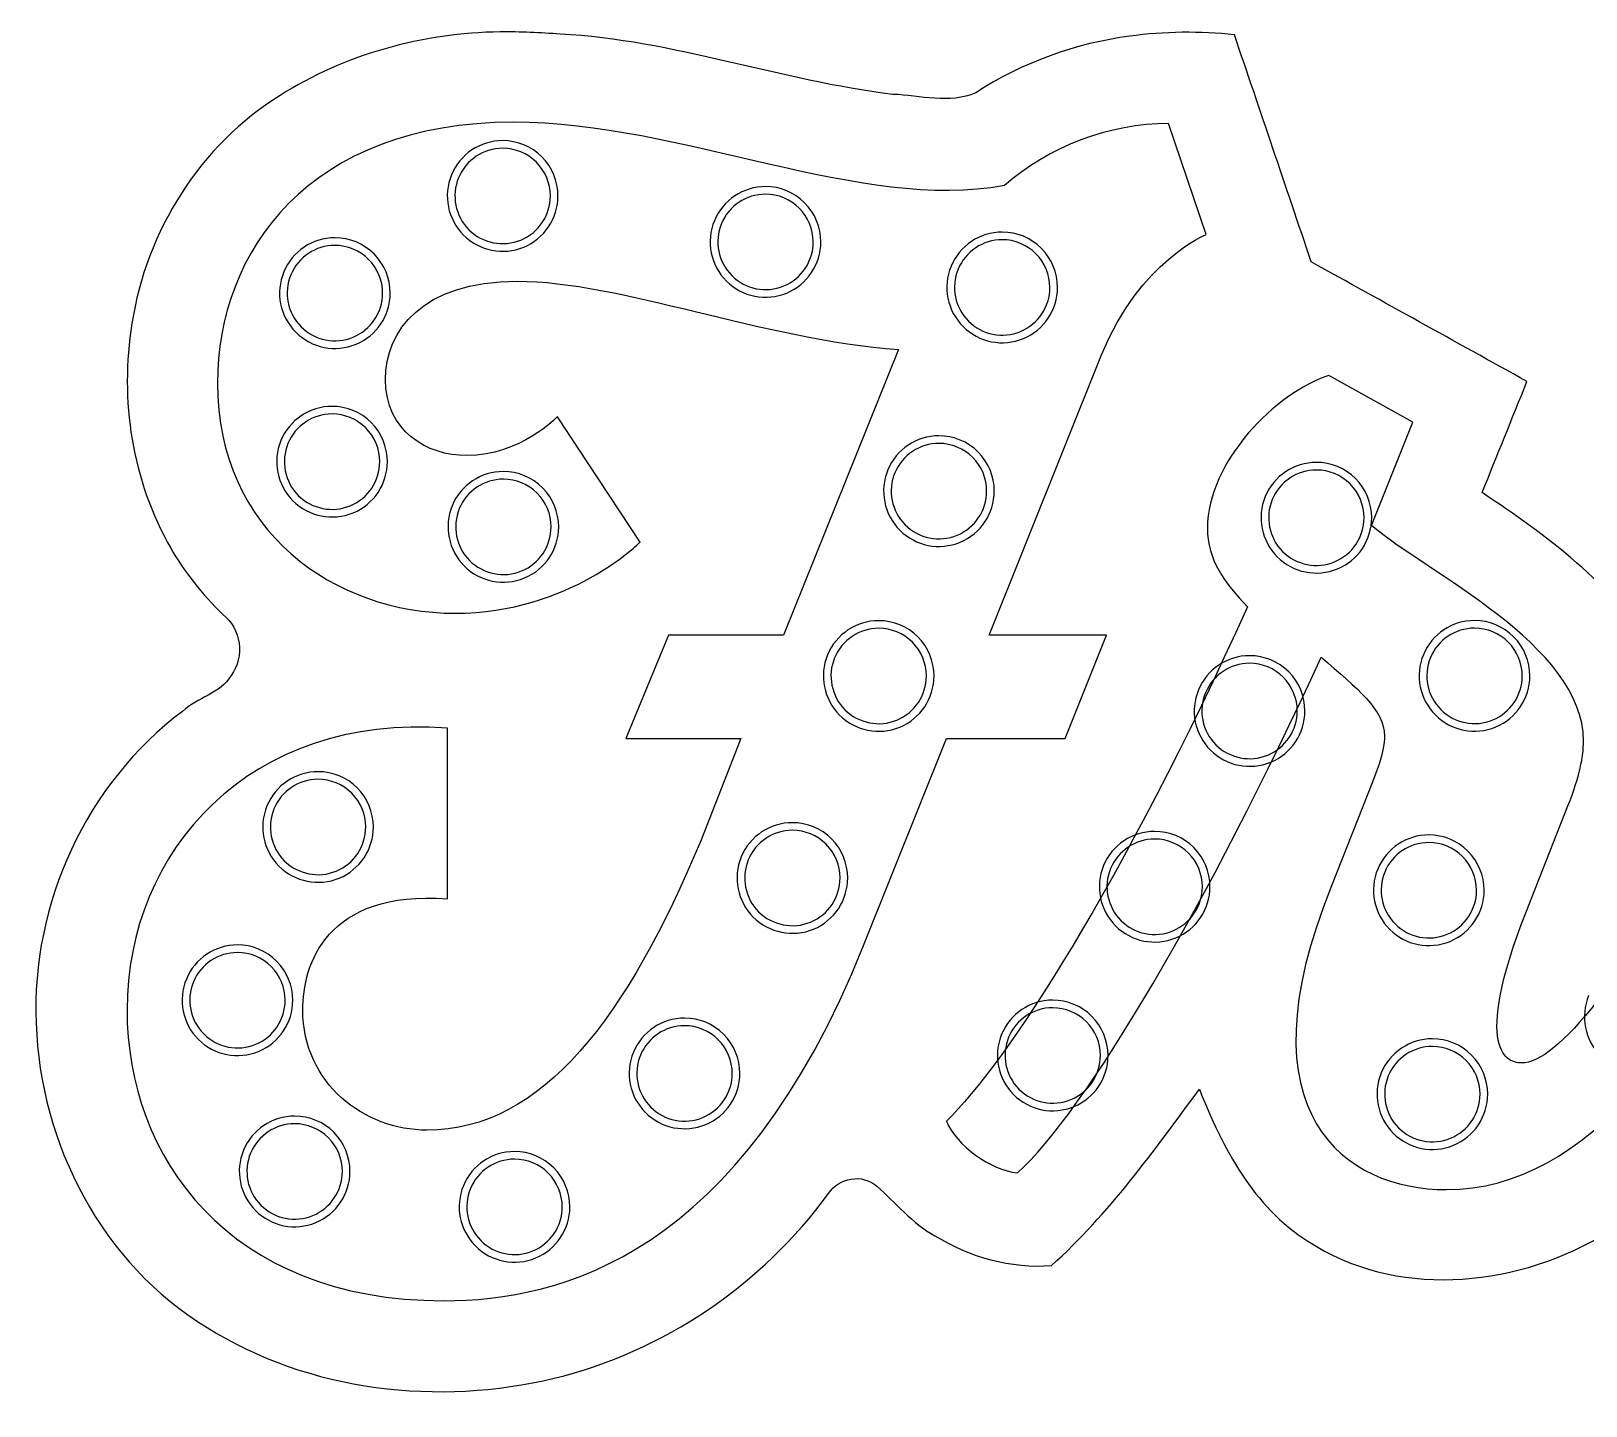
# Model space of a CAD drawing. Header units: millimetres. Extents: x -3.43 to 3.37, y -1.05 to 1.79.
# Drawn here: x -3.427 to -0.219, y -1.052 to 1.785 of the extents above; entities that cross this region are included whole.
import ezdxf

# ---------------------------------------------------------------- set-up
doc = ezdxf.new("R2010")
doc.units = ezdxf.units.MM
for name, color, linetype in [('Background', 7, 'CONTINUOUS'), ('Lights', 7, 'CONTINUOUS'), ('Text', 7, 'CONTINUOUS')]:
    doc.layers.add(name, color=color, linetype=linetype)

msp = doc.modelspace()

# ---------------------------------------------------------------- linework, layer by layer
at = {"layer": 'Background', "color": 7}
msp.add_lwpolyline([(-2.459108, 1.783529)], close=True, dxfattribs=at)
for points in [[(-2.459108, 1.78353), (-2.617823, 1.782404), (-2.782636, 1.736248), (-2.913171, 1.652579)], [(-2.335624, 1.778871), (-2.376677, 1.78219), (-2.417911, 1.78407), (-2.459108, 1.783529)], [(-1.648883, 1.65474), (-1.880262, 1.682156), (-2.101819, 1.767339), (-2.335624, 1.778871)], [(-1.160118, 1.774771), (-1.269491, 1.760561), (-1.383056, 1.720762), (-1.477548, 1.657807)], [(-0.944129, 1.777609), (-1.014098, 1.785292), (-1.089817, 1.78465), (-1.160118, 1.774771)], [(-0.785496, 1.30886), (-0.838443, 1.465086), (-0.89124, 1.621364), (-0.944129, 1.777609)], [(-2.913171, 1.652579), (-3.078074, 1.550295), (-3.190292, 1.372687), (-3.219282, 1.18157)], [(-1.477548, 1.657807), (-1.531967, 1.634276), (-1.592183, 1.652491), (-1.648883, 1.65474)], [(-0.340583, 1.062258), (-0.488887, 1.144459), (-0.637192, 1.226658), (-0.785496, 1.30886)], [(-3.219282, 1.18157), (-3.244942, 1.024094), (-3.219247, 0.857107), (-3.139165, 0.718309)], [(-0.433164, 0.832728), (-0.402225, 0.909213), (-0.371204, 0.985647), (-0.340583, 1.062258)], [(-0.079253, 0.505606), (-0.16624, 0.644829), (-0.29831, 0.743908), (-0.433164, 0.832728)], [(-3.139165, 0.718309), (-3.111861, 0.671215), (-3.073907, 0.621491), (-3.032204, 0.581897)], [(-3.032204, 0.581897), (-2.993665, 0.552259), (-2.986179, 0.494498), (-3.014519, 0.455406)], [(-3.014519, 0.455406), (-3.037089, 0.417246), (-3.084109, 0.410118), (-3.115005, 0.38126)], [(-3.115005, 0.38126), (-3.313082, 0.233083), (-3.427327, -0.016823), (-3.416847, -0.261921)], [(-3.416847, -0.261921), (-3.408929, -0.511122), (-3.280369, -0.759937), (-3.064198, -0.890199)], [(-1.321451, -0.762222), (-1.203061, -0.656107), (-1.110693, -0.525616), (-1.016487, -0.398587)], [(-1.016487, -0.398587), (-0.969066, -0.518718), (-0.90525, -0.641218), (-0.792492, -0.712069)], [(-1.781748, -0.61347), (-1.759967, -0.580593), (-1.712493, -0.572384), (-1.682164, -0.598359)], [(-1.682164, -0.598359), (-1.643084, -0.633319), (-1.609364, -0.675094), (-1.562477, -0.700719)], [(-2.348206, -0.995031), (-2.121949, -0.94024), (-1.9185, -0.801331), (-1.781748, -0.61347)], [(-1.562477, -0.700719), (-1.490917, -0.744909), (-1.405737, -0.768936), (-1.321451, -0.762222)], [(-0.792492, -0.712069), (-0.613848, -0.829633), (-0.373732, -0.808211), (-0.192407, -0.704858)], [(-3.064198, -0.890199), (-2.853454, -1.022841), (-2.584702, -1.05205), (-2.348206, -0.995031)]]:
    msp.add_open_spline(points, degree=3, dxfattribs=at)
at = {"layer": 'Lights', "color": 7}
for points in [[(-2.454268, 1.559196)], [(-2.454268, 1.543448)], [(-1.911787, 1.464393)], [(-1.911787, 1.448645)], [(-2.800409, 1.358724)], [(-1.423401, 1.370456)], [(-1.423401, 1.354708)], [(-2.800409, 1.342976)], [(-2.806315, 1.010811)], [(-2.806315, 0.995063)], [(-1.553913, 0.950063)], [(-1.553913, 0.934315)], [(-2.452771, 0.876283)], [(-0.77513, 0.895181)], [(-0.77513, 0.879433)], [(-2.452771, 0.860535)], [(-1.678283, 0.568527)], [(-1.678283, 0.552779)], [(-0.448716, 0.568763)], [(-0.448716, 0.553015)], [(-0.912949, 0.496244)], [(-0.912949, 0.480496)], [(-2.835173, 0.256874)], [(-2.835173, 0.241126)], [(-1.856394, 0.151637)], [(-1.856394, 0.135889)], [(-1.108795, 0.133567)], [(-1.108795, 0.117819)], [(-0.543012, 0.126322)], [(-0.543012, 0.110574)], [(-3.001472, -0.100646)], [(-3.001472, -0.116394)], [(-1.319149, -0.214622)], [(-2.078913, -0.25167)], [(-1.319149, -0.23037)], [(-2.078913, -0.267418)], [(-0.53576, -0.294426)], [(-0.53576, -0.310174)], [(-2.88348, -0.453993)], [(-2.88348, -0.469741)], [(-2.429701, -0.527103)], [(-2.429701, -0.542851)]]:
    msp.add_lwpolyline(points, close=True, dxfattribs=at)
for points in [[(-2.454268, 1.559196), (-2.500446, 1.559196), (-2.542078, 1.531379), (-2.55975, 1.488715)], [(-2.454268, 1.543448), (-2.494077, 1.543448), (-2.529966, 1.519468), (-2.545201, 1.482689)], [(-2.373535, 1.525756), (-2.394946, 1.547168), (-2.423987, 1.559196), (-2.454268, 1.559196)], [(-2.38467, 1.51462), (-2.403129, 1.533079), (-2.428164, 1.543448), (-2.454268, 1.543448)], [(-2.355842, 1.445023), (-2.355842, 1.471127), (-2.366212, 1.496162), (-2.38467, 1.51462)], [(-2.340094, 1.445023), (-2.340094, 1.475304), (-2.352123, 1.504344), (-2.373535, 1.525756)], [(-2.55975, 1.488715), (-2.577422, 1.446052), (-2.567654, 1.396944), (-2.535, 1.364291)], [(-2.545201, 1.482689), (-2.560435, 1.44591), (-2.552014, 1.403576), (-2.523865, 1.375426)], [(-2.416602, 1.35409), (-2.379823, 1.369325), (-2.355842, 1.405214), (-2.355842, 1.445023)], [(-2.410575, 1.339541), (-2.367912, 1.357213), (-2.340094, 1.398844), (-2.340094, 1.445023)], [(-1.911787, 1.464393), (-1.957966, 1.464393), (-1.999598, 1.436576), (-2.01727, 1.393912)], [(-1.911787, 1.448645), (-1.951596, 1.448645), (-1.987486, 1.424665), (-2.00272, 1.387886)], [(-1.831055, 1.430953), (-1.852466, 1.452364), (-1.881507, 1.464393), (-1.911787, 1.464393)], [(-1.84219, 1.419817), (-1.860648, 1.438276), (-1.885683, 1.448645), (-1.911787, 1.448645)], [(-1.813362, 1.35022), (-1.813362, 1.376324), (-1.823732, 1.401359), (-1.84219, 1.419817)], [(-1.797614, 1.35022), (-1.797614, 1.380501), (-1.809643, 1.409541), (-1.831055, 1.430953)], [(-2.01727, 1.393912), (-2.034941, 1.351249), (-2.025173, 1.302141), (-1.99252, 1.269487)], [(-2.00272, 1.387886), (-2.017955, 1.351107), (-2.009534, 1.308772), (-1.981384, 1.280623)], [(-2.800409, 1.358724), (-2.846588, 1.358724), (-2.88822, 1.330907), (-2.905892, 1.288243)], [(-2.719677, 1.325283), (-2.741088, 1.346695), (-2.770129, 1.358724), (-2.800409, 1.358724)], [(-2.535, 1.364291), (-2.502347, 1.331637), (-2.453239, 1.321869), (-2.410575, 1.339541)], [(-2.523865, 1.375426), (-2.495715, 1.347277), (-2.453381, 1.338856), (-2.416602, 1.35409)], [(-1.874122, 1.259287), (-1.837343, 1.274521), (-1.813362, 1.310411), (-1.813362, 1.35022)], [(-1.868095, 1.244738), (-1.825431, 1.26241), (-1.797614, 1.304041), (-1.797614, 1.35022)], [(-1.423401, 1.370456), (-1.46958, 1.370456), (-1.511212, 1.342639), (-1.528884, 1.299975)], [(-1.423401, 1.354708), (-1.463211, 1.354708), (-1.4991, 1.330728), (-1.514334, 1.293949)], [(-1.342669, 1.337016), (-1.36408, 1.358427), (-1.393121, 1.370456), (-1.423401, 1.370456)], [(-1.353804, 1.32588), (-1.372263, 1.344338), (-1.397297, 1.354708), (-1.423401, 1.354708)], [(-2.800409, 1.342976), (-2.840219, 1.342976), (-2.876108, 1.318995), (-2.891342, 1.282216)], [(-2.730812, 1.314148), (-2.74927, 1.332606), (-2.774305, 1.342976), (-2.800409, 1.342976)], [(-2.686236, 1.244551), (-2.686236, 1.274831), (-2.698265, 1.303872), (-2.719677, 1.325283)], [(-1.324976, 1.256283), (-1.324976, 1.282387), (-1.335346, 1.307422), (-1.353804, 1.32588)], [(-1.309228, 1.256283), (-1.309228, 1.286564), (-1.321257, 1.315604), (-1.342669, 1.337016)], [(-2.905892, 1.288243), (-2.923563, 1.245579), (-2.913795, 1.196471), (-2.881142, 1.163818)], [(-2.701984, 1.244551), (-2.701984, 1.270655), (-2.712354, 1.29569), (-2.730812, 1.314148)], [(-1.528884, 1.299975), (-1.546556, 1.257312), (-1.536787, 1.208204), (-1.504134, 1.17555)], [(-1.514334, 1.293949), (-1.529569, 1.25717), (-1.521148, 1.214835), (-1.492999, 1.186686)], [(-2.891342, 1.282216), (-2.906577, 1.245438), (-2.898156, 1.203103), (-2.870006, 1.174954)], [(-1.99252, 1.269487), (-1.959867, 1.236834), (-1.910759, 1.227066), (-1.868095, 1.244738)], [(-1.981384, 1.280623), (-1.953235, 1.252474), (-1.9109, 1.244053), (-1.874122, 1.259287)], [(-1.385736, 1.16535), (-1.348957, 1.180584), (-1.324976, 1.216474), (-1.324976, 1.256283)], [(-1.379709, 1.150801), (-1.337046, 1.168473), (-1.309228, 1.210104), (-1.309228, 1.256283)], [(-2.762744, 1.153618), (-2.725965, 1.168852), (-2.701984, 1.204742), (-2.701984, 1.244551)], [(-2.756717, 1.139068), (-2.714053, 1.15674), (-2.686236, 1.198372), (-2.686236, 1.244551)], [(-2.881142, 1.163818), (-2.848489, 1.131165), (-2.799381, 1.121397), (-2.756717, 1.139068)], [(-2.870006, 1.174954), (-2.841857, 1.146804), (-2.799523, 1.138383), (-2.762744, 1.153618)], [(-1.504134, 1.17555), (-1.471481, 1.142897), (-1.422373, 1.133129), (-1.379709, 1.150801)], [(-1.492999, 1.186686), (-1.464849, 1.158537), (-1.422515, 1.150116), (-1.385736, 1.16535)], [(-2.806315, 1.010811), (-2.852494, 1.010811), (-2.894125, 0.982993), (-2.911797, 0.94033)], [(-2.806315, 0.995063), (-2.846124, 0.995063), (-2.882013, 0.971082), (-2.897248, 0.934303)], [(-2.725582, 0.97737), (-2.746994, 0.998782), (-2.776034, 1.010811), (-2.806315, 1.010811)], [(-2.736718, 0.966235), (-2.755176, 0.984693), (-2.780211, 0.995063), (-2.806315, 0.995063)], [(-2.70789, 0.896637), (-2.70789, 0.922741), (-2.718259, 0.947776), (-2.736718, 0.966235)], [(-2.692142, 0.896637), (-2.692142, 0.926918), (-2.70417, 0.955958), (-2.725582, 0.97737)], [(-2.911797, 0.94033), (-2.929469, 0.897666), (-2.919701, 0.848558), (-2.887047, 0.815905)], [(-2.897248, 0.934303), (-2.912482, 0.897524), (-2.904061, 0.85519), (-2.875912, 0.82704)], [(-1.553913, 0.950063), (-1.600092, 0.950063), (-1.641724, 0.922245), (-1.659396, 0.879582)], [(-1.553913, 0.934315), (-1.593722, 0.934315), (-1.629612, 0.910334), (-1.644846, 0.873555)], [(-1.473181, 0.916622), (-1.494592, 0.938034), (-1.523633, 0.950063), (-1.553913, 0.950063)], [(-1.484316, 0.905486), (-1.502774, 0.923945), (-1.527809, 0.934315), (-1.553913, 0.934315)], [(-1.455488, 0.835889), (-1.455488, 0.861993), (-1.465858, 0.887028), (-1.484316, 0.905486)], [(-1.43974, 0.835889), (-1.43974, 0.86617), (-1.451769, 0.89521), (-1.473181, 0.916622)], [(-2.768649, 0.805704), (-2.73187, 0.820939), (-2.70789, 0.856828), (-2.70789, 0.896637)], [(-2.762623, 0.791155), (-2.719959, 0.808827), (-2.692142, 0.850459), (-2.692142, 0.896637)], [(-2.452771, 0.876283), (-2.49895, 0.876283), (-2.540582, 0.848466), (-2.558254, 0.805802)], [(-2.372039, 0.842843), (-2.39345, 0.864254), (-2.422491, 0.876283), (-2.452771, 0.876283)], [(-1.659396, 0.879582), (-1.677067, 0.836918), (-1.667299, 0.78781), (-1.634646, 0.755157)], [(-1.644846, 0.873555), (-1.660081, 0.836776), (-1.65166, 0.794442), (-1.62351, 0.766292)], [(-0.77513, 0.895181), (-0.821308, 0.895181), (-0.86294, 0.867363), (-0.880612, 0.8247)], [(-0.77513, 0.879433), (-0.814939, 0.879433), (-0.850828, 0.855452), (-0.866063, 0.818673)], [(-0.694397, 0.86174), (-0.715809, 0.883152), (-0.744849, 0.895181), (-0.77513, 0.895181)], [(-0.705533, 0.850605), (-0.723991, 0.869063), (-0.749026, 0.879433), (-0.77513, 0.879433)], [(-2.452771, 0.860535), (-2.492581, 0.860535), (-2.52847, 0.836555), (-2.543704, 0.799776)], [(-2.383174, 0.831707), (-2.401633, 0.850165), (-2.426667, 0.860535), (-2.452771, 0.860535)], [(-2.338598, 0.76211), (-2.338598, 0.79239), (-2.350627, 0.821431), (-2.372039, 0.842843)], [(-1.516247, 0.744956), (-1.479469, 0.760191), (-1.455488, 0.79608), (-1.455488, 0.835889)], [(-1.510221, 0.730407), (-1.467557, 0.748079), (-1.43974, 0.789711), (-1.43974, 0.835889)], [(-0.676705, 0.781007), (-0.676705, 0.807111), (-0.687074, 0.832146), (-0.705533, 0.850605)], [(-0.660956, 0.781007), (-0.660956, 0.811288), (-0.672985, 0.840329), (-0.694397, 0.86174)], [(-2.887047, 0.815905), (-2.854394, 0.783251), (-2.805286, 0.773483), (-2.762623, 0.791155)], [(-2.875912, 0.82704), (-2.847762, 0.798891), (-2.805428, 0.79047), (-2.768649, 0.805704)], [(-2.558254, 0.805802), (-2.575926, 0.763138), (-2.566157, 0.71403), (-2.533504, 0.681377)], [(-2.354346, 0.76211), (-2.354346, 0.788214), (-2.364716, 0.813249), (-2.383174, 0.831707)], [(-0.880612, 0.8247), (-0.898284, 0.782036), (-0.888516, 0.732928), (-0.855862, 0.700275)], [(-0.866063, 0.818673), (-0.881297, 0.781894), (-0.872876, 0.73956), (-0.844727, 0.71141)], [(-2.543704, 0.799776), (-2.558939, 0.762997), (-2.550518, 0.720662), (-2.522369, 0.692513)], [(-0.737464, 0.690074), (-0.700685, 0.705309), (-0.676705, 0.741198), (-0.676705, 0.781007)], [(-0.731438, 0.675525), (-0.688774, 0.693197), (-0.660956, 0.734829), (-0.660956, 0.781007)], [(-2.415106, 0.671177), (-2.378327, 0.686411), (-2.354346, 0.722301), (-2.354346, 0.76211)], [(-2.409079, 0.656628), (-2.366416, 0.674299), (-2.338598, 0.715931), (-2.338598, 0.76211)], [(-1.634646, 0.755157), (-1.601993, 0.722503), (-1.552885, 0.712735), (-1.510221, 0.730407)], [(-1.62351, 0.766292), (-1.595361, 0.738143), (-1.553026, 0.729722), (-1.516247, 0.744956)], [(-0.844727, 0.71141), (-0.816577, 0.683261), (-0.774243, 0.67484), (-0.737464, 0.690074)], [(-2.533504, 0.681377), (-2.500851, 0.648724), (-2.451743, 0.638956), (-2.409079, 0.656628)], [(-2.522369, 0.692513), (-2.494219, 0.664363), (-2.451885, 0.655942), (-2.415106, 0.671177)], [(-0.855862, 0.700275), (-0.823209, 0.667621), (-0.774101, 0.657853), (-0.731438, 0.675525)], [(-1.678283, 0.568527), (-1.724462, 0.568527), (-1.766094, 0.54071), (-1.783766, 0.498046)], [(-1.678283, 0.552779), (-1.718093, 0.552779), (-1.753982, 0.528799), (-1.769216, 0.49202)], [(-1.597551, 0.535087), (-1.618962, 0.556498), (-1.648003, 0.568527), (-1.678283, 0.568527)], [(-1.608686, 0.523951), (-1.627144, 0.542409), (-1.652179, 0.552779), (-1.678283, 0.552779)], [(-0.448716, 0.568763), (-0.494895, 0.568763), (-0.536527, 0.540946), (-0.554199, 0.498282)], [(-0.448716, 0.553015), (-0.488526, 0.553015), (-0.524415, 0.529035), (-0.539649, 0.492256)], [(-0.367984, 0.535323), (-0.389395, 0.556734), (-0.418436, 0.568763), (-0.448716, 0.568763)], [(-0.379119, 0.524187), (-0.397578, 0.542646), (-0.422612, 0.553015), (-0.448716, 0.553015)], [(-1.579858, 0.454354), (-1.579858, 0.480458), (-1.590228, 0.505493), (-1.608686, 0.523951)], [(-1.56411, 0.454354), (-1.56411, 0.484635), (-1.576139, 0.513675), (-1.597551, 0.535087)], [(-0.350291, 0.45459), (-0.350291, 0.480694), (-0.360661, 0.505729), (-0.379119, 0.524187)], [(-0.334543, 0.45459), (-0.334543, 0.484871), (-0.346572, 0.513911), (-0.367984, 0.535323)], [(-1.783766, 0.498046), (-1.801437, 0.455383), (-1.791669, 0.406275), (-1.759016, 0.373621)], [(-1.769216, 0.49202), (-1.784451, 0.455241), (-1.77603, 0.412906), (-1.74788, 0.384757)], [(-0.912949, 0.496244), (-0.959127, 0.496244), (-1.000759, 0.468426), (-1.018431, 0.425763)], [(-0.832216, 0.462803), (-0.853628, 0.484215), (-0.882668, 0.496244), (-0.912949, 0.496244)], [(-0.554199, 0.498282), (-0.57187, 0.455619), (-0.562102, 0.406511), (-0.529449, 0.373857)], [(-0.539649, 0.492256), (-0.554884, 0.455477), (-0.546463, 0.413142), (-0.518313, 0.384993)], [(-1.640618, 0.363421), (-1.603839, 0.378655), (-1.579858, 0.414545), (-1.579858, 0.454354)], [(-1.634591, 0.348872), (-1.591927, 0.366543), (-1.56411, 0.408175), (-1.56411, 0.454354)], [(-0.912949, 0.480496), (-0.952758, 0.480496), (-0.988647, 0.456515), (-1.003882, 0.419736)], [(-0.843351, 0.451668), (-0.86181, 0.470126), (-0.886845, 0.480496), (-0.912949, 0.480496)], [(-0.814523, 0.38207), (-0.814523, 0.408174), (-0.824893, 0.433209), (-0.843351, 0.451668)], [(-0.798775, 0.38207), (-0.798775, 0.412351), (-0.810804, 0.441392), (-0.832216, 0.462803)], [(-0.411051, 0.363657), (-0.374272, 0.378891), (-0.350291, 0.414781), (-0.350291, 0.45459)], [(-0.405024, 0.349108), (-0.362361, 0.36678), (-0.334543, 0.408411), (-0.334543, 0.45459)], [(-1.018431, 0.425763), (-1.036103, 0.383099), (-1.026335, 0.333991), (-0.993681, 0.301338)], [(-1.003882, 0.419736), (-1.019116, 0.382957), (-1.010695, 0.340623), (-0.982546, 0.312473)], [(-1.759016, 0.373621), (-1.726363, 0.340968), (-1.677255, 0.3312), (-1.634591, 0.348872)], [(-1.74788, 0.384757), (-1.719731, 0.356607), (-1.677397, 0.348187), (-1.640618, 0.363421)], [(-0.875283, 0.291137), (-0.838504, 0.306372), (-0.814523, 0.342261), (-0.814523, 0.38207)], [(-0.869256, 0.276588), (-0.826593, 0.29426), (-0.798775, 0.335892), (-0.798775, 0.38207)], [(-0.529449, 0.373857), (-0.496796, 0.341204), (-0.447688, 0.331436), (-0.405024, 0.349108)], [(-0.518313, 0.384993), (-0.490164, 0.356844), (-0.44783, 0.348423), (-0.411051, 0.363657)], [(-0.993681, 0.301338), (-0.961028, 0.268684), (-0.91192, 0.258916), (-0.869256, 0.276588)], [(-0.982546, 0.312473), (-0.954396, 0.284324), (-0.912062, 0.275903), (-0.875283, 0.291137)], [(-2.835173, 0.256874), (-2.881352, 0.256874), (-2.922983, 0.229056), (-2.940655, 0.186393)], [(-2.75444, 0.223433), (-2.775852, 0.244845), (-2.804892, 0.256874), (-2.835173, 0.256874)], [(-2.835173, 0.241126), (-2.874982, 0.241126), (-2.910872, 0.217145), (-2.926106, 0.180366)], [(-2.765576, 0.212298), (-2.784034, 0.230756), (-2.809069, 0.241126), (-2.835173, 0.241126)], [(-2.736748, 0.1427), (-2.736748, 0.168804), (-2.747118, 0.193839), (-2.765576, 0.212298)], [(-2.721, 0.1427), (-2.721, 0.172981), (-2.733029, 0.202021), (-2.75444, 0.223433)], [(-2.940655, 0.186393), (-2.958327, 0.143729), (-2.948559, 0.094621), (-2.915906, 0.061968)], [(-2.926106, 0.180366), (-2.94134, 0.143587), (-2.93292, 0.101253), (-2.90477, 0.073103)], [(-2.797507, 0.051767), (-2.760728, 0.067002), (-2.736748, 0.102891), (-2.736748, 0.1427)], [(-2.791481, 0.037218), (-2.748817, 0.05489), (-2.721, 0.096522), (-2.721, 0.1427)], [(-1.856394, 0.151637), (-1.902572, 0.151637), (-1.944204, 0.12382), (-1.961876, 0.081156)], [(-1.856394, 0.135889), (-1.896203, 0.135889), (-1.932092, 0.111909), (-1.947327, 0.07513)], [(-1.775661, 0.118197), (-1.797072, 0.139608), (-1.826113, 0.151637), (-1.856394, 0.151637)], [(-1.786796, 0.107061), (-1.805255, 0.12552), (-1.83029, 0.135889), (-1.856394, 0.135889)], [(-1.108795, 0.133567), (-1.154974, 0.133567), (-1.196606, 0.105749), (-1.214277, 0.063086)], [(-1.028062, 0.100126), (-1.049474, 0.121538), (-1.078514, 0.133567), (-1.108795, 0.133567)], [(-1.757968, 0.037464), (-1.757968, 0.063568), (-1.768338, 0.088603), (-1.786796, 0.107061)], [(-1.74222, 0.037464), (-1.74222, 0.067745), (-1.754249, 0.096785), (-1.775661, 0.118197)], [(-1.108795, 0.117819), (-1.148604, 0.117819), (-1.184494, 0.093838), (-1.199728, 0.057059)], [(-1.039198, 0.08899), (-1.057656, 0.107449), (-1.082691, 0.117819), (-1.108795, 0.117819)], [(-0.994622, 0.019393), (-0.994622, 0.049674), (-1.006651, 0.078714), (-1.028062, 0.100126)], [(-0.543012, 0.126322), (-0.58919, 0.126322), (-0.630822, 0.098505), (-0.648494, 0.055841)], [(-0.543012, 0.110574), (-0.582821, 0.110574), (-0.61871, 0.086594), (-0.633945, 0.049815)], [(-0.462279, 0.092882), (-0.483691, 0.114294), (-0.512731, 0.126322), (-0.543012, 0.126322)], [(-0.473414, 0.081746), (-0.491873, 0.100205), (-0.516908, 0.110574), (-0.543012, 0.110574)], [(-2.90477, 0.073103), (-2.876621, 0.044954), (-2.834286, 0.036533), (-2.797507, 0.051767)], [(-1.961876, 0.081156), (-1.979548, 0.038493), (-1.969779, -0.010615), (-1.937126, -0.043268)], [(-1.947327, 0.07513), (-1.962561, 0.038351), (-1.95414, -0.003984), (-1.925991, -0.032133)], [(-1.01037, 0.019393), (-1.01037, 0.045497), (-1.02074, 0.070532), (-1.039198, 0.08899)], [(-0.444586, 0.012149), (-0.444586, 0.038253), (-0.454956, 0.063288), (-0.473414, 0.081746)], [(-0.428838, 0.012149), (-0.428838, 0.04243), (-0.440867, 0.07147), (-0.462279, 0.092882)], [(-2.915906, 0.061968), (-2.883252, 0.029314), (-2.834144, 0.019546), (-2.791481, 0.037218)], [(-1.818728, -0.053469), (-1.781949, -0.038235), (-1.757968, -0.002345), (-1.757968, 0.037464)], [(-1.812701, -0.068018), (-1.770038, -0.050346), (-1.74222, -0.008715), (-1.74222, 0.037464)], [(-1.214277, 0.063086), (-1.231949, 0.020422), (-1.222181, -0.028686), (-1.189528, -0.061339)], [(-1.199728, 0.057059), (-1.214962, 0.02028), (-1.206542, -0.022054), (-1.178392, -0.050204)], [(-0.648494, 0.055841), (-0.666166, 0.013178), (-0.656398, -0.03593), (-0.623744, -0.068583)], [(-0.633945, 0.049815), (-0.649179, 0.013036), (-0.640758, -0.029299), (-0.612609, -0.057448)], [(-1.071129, -0.07154), (-1.03435, -0.056305), (-1.01037, -0.020416), (-1.01037, 0.019393)], [(-1.065103, -0.086089), (-1.022439, -0.068417), (-0.994622, -0.026785), (-0.994622, 0.019393)], [(-0.505346, -0.078784), (-0.468567, -0.063549), (-0.444586, -0.02766), (-0.444586, 0.012149)], [(-0.499319, -0.093333), (-0.456656, -0.075661), (-0.428838, -0.03403), (-0.428838, 0.012149)], [(-1.937126, -0.043268), (-1.904473, -0.075922), (-1.855365, -0.08569), (-1.812701, -0.068018)], [(-1.925991, -0.032133), (-1.897841, -0.060282), (-1.855507, -0.068703), (-1.818728, -0.053469)], [(-1.189528, -0.061339), (-1.156874, -0.093993), (-1.107766, -0.103761), (-1.065103, -0.086089)], [(-1.178392, -0.050204), (-1.150243, -0.078353), (-1.107908, -0.086774), (-1.071129, -0.07154)], [(-0.612609, -0.057448), (-0.584459, -0.085597), (-0.542125, -0.094018), (-0.505346, -0.078784)], [(-0.623744, -0.068583), (-0.591091, -0.101237), (-0.541983, -0.111005), (-0.499319, -0.093333)], [(-3.001472, -0.100646), (-3.047651, -0.100646), (-3.089283, -0.128463), (-3.106955, -0.171127)], [(-3.001472, -0.116394), (-3.041282, -0.116394), (-3.077171, -0.140375), (-3.092405, -0.177154)], [(-2.92074, -0.134087), (-2.942151, -0.112675), (-2.971192, -0.100646), (-3.001472, -0.100646)], [(-2.931875, -0.145222), (-2.950333, -0.126764), (-2.975368, -0.116394), (-3.001472, -0.116394)], [(-2.903047, -0.214819), (-2.903047, -0.188715), (-2.913417, -0.16368), (-2.931875, -0.145222)], [(-2.887299, -0.214819), (-2.887299, -0.184539), (-2.899328, -0.155498), (-2.92074, -0.134087)], [(-3.106955, -0.171127), (-3.124626, -0.213791), (-3.114858, -0.262899), (-3.082205, -0.295552)], [(-3.092405, -0.177154), (-3.10764, -0.213933), (-3.099219, -0.256267), (-3.071069, -0.284416)], [(-2.963807, -0.305752), (-2.927028, -0.290518), (-2.903047, -0.254629), (-2.903047, -0.214819)], [(-2.95778, -0.320302), (-2.915116, -0.30263), (-2.887299, -0.260998), (-2.887299, -0.214819)], [(-1.319149, -0.214622), (-1.365328, -0.214622), (-1.40696, -0.24244), (-1.424632, -0.285103)], [(-1.238417, -0.248063), (-1.259828, -0.226651), (-1.288869, -0.214622), (-1.319149, -0.214622)], [(-0.213273, -0.2053), (-0.230945, -0.247964), (-0.221177, -0.297072), (-0.188524, -0.329725)], [(-2.078913, -0.25167), (-2.125092, -0.25167), (-2.166724, -0.279487), (-2.184396, -0.322151)], [(-1.998181, -0.28511), (-2.019592, -0.263699), (-2.048633, -0.25167), (-2.078913, -0.25167)], [(-1.319149, -0.23037), (-1.358959, -0.23037), (-1.394848, -0.254351), (-1.410082, -0.29113)], [(-1.249552, -0.259199), (-1.268011, -0.24074), (-1.293045, -0.23037), (-1.319149, -0.23037)], [(-1.204976, -0.328796), (-1.204976, -0.298515), (-1.217005, -0.269475), (-1.238417, -0.248063)], [(-3.071069, -0.284416), (-3.04292, -0.312566), (-3.000586, -0.320987), (-2.963807, -0.305752)], [(-2.078913, -0.267418), (-2.118722, -0.267418), (-2.154612, -0.291398), (-2.169846, -0.328177)], [(-2.009316, -0.296246), (-2.027774, -0.277787), (-2.052809, -0.267418), (-2.078913, -0.267418)], [(-1.96474, -0.365843), (-1.96474, -0.335562), (-1.976769, -0.306522), (-1.998181, -0.28511)], [(-1.424632, -0.285103), (-1.442304, -0.327767), (-1.432535, -0.376875), (-1.399882, -0.409528)], [(-1.220724, -0.328796), (-1.220724, -0.302692), (-1.231094, -0.277657), (-1.249552, -0.259199)], [(-3.082205, -0.295552), (-3.049552, -0.328205), (-3.000444, -0.337973), (-2.95778, -0.320302)], [(-1.980488, -0.365843), (-1.980488, -0.339739), (-1.990858, -0.314704), (-2.009316, -0.296246)], [(-1.410082, -0.29113), (-1.425317, -0.327909), (-1.416896, -0.370243), (-1.388747, -0.398393)], [(-0.53576, -0.294426), (-0.581938, -0.294426), (-0.62357, -0.322243), (-0.641242, -0.364907)], [(-0.53576, -0.310174), (-0.575569, -0.310174), (-0.611458, -0.334154), (-0.626693, -0.370933)], [(-0.455027, -0.327866), (-0.476439, -0.306455), (-0.505479, -0.294426), (-0.53576, -0.294426)], [(-0.466163, -0.339002), (-0.484621, -0.320543), (-0.509656, -0.310174), (-0.53576, -0.310174)], [(-2.184396, -0.322151), (-2.202067, -0.364814), (-2.192299, -0.413922), (-2.159646, -0.446576)], [(-2.169846, -0.328177), (-2.185081, -0.364956), (-2.17666, -0.407291), (-2.14851, -0.43544)], [(-1.281484, -0.419729), (-1.244705, -0.404494), (-1.220724, -0.368605), (-1.220724, -0.328796)], [(-1.275457, -0.434278), (-1.232794, -0.416606), (-1.204976, -0.374974), (-1.204976, -0.328796)], [(-0.437334, -0.408599), (-0.437334, -0.382495), (-0.447704, -0.35746), (-0.466163, -0.339002)], [(-0.421586, -0.408599), (-0.421586, -0.378318), (-0.433615, -0.349278), (-0.455027, -0.327866)], [(-2.041247, -0.456776), (-2.004469, -0.441542), (-1.980488, -0.405652), (-1.980488, -0.365843)], [(-2.035221, -0.471325), (-1.992557, -0.453653), (-1.96474, -0.412022), (-1.96474, -0.365843)], [(-0.641242, -0.364907), (-0.658914, -0.40757), (-0.649146, -0.456678), (-0.616492, -0.489331)], [(-0.626693, -0.370933), (-0.641927, -0.407712), (-0.633506, -0.450047), (-0.605357, -0.478196)], [(-1.399882, -0.409528), (-1.367229, -0.442182), (-1.318121, -0.45195), (-1.275457, -0.434278)], [(-1.388747, -0.398393), (-1.360597, -0.426542), (-1.318263, -0.434963), (-1.281484, -0.419729)], [(-0.498094, -0.499532), (-0.461315, -0.484297), (-0.437334, -0.448408), (-0.437334, -0.408599)], [(-0.492067, -0.514081), (-0.449404, -0.496409), (-0.421586, -0.454778), (-0.421586, -0.408599)], [(-2.159646, -0.446576), (-2.126993, -0.479229), (-2.077885, -0.488997), (-2.035221, -0.471325)], [(-2.14851, -0.43544), (-2.120361, -0.463589), (-2.078026, -0.47201), (-2.041247, -0.456776)], [(-2.88348, -0.453993), (-2.929659, -0.453993), (-2.971291, -0.48181), (-2.988962, -0.524474)], [(-2.88348, -0.469741), (-2.923289, -0.469741), (-2.959179, -0.493721), (-2.974413, -0.5305)], [(-2.802747, -0.487433), (-2.824159, -0.466021), (-2.853199, -0.453993), (-2.88348, -0.453993)], [(-2.813883, -0.498569), (-2.832341, -0.48011), (-2.857376, -0.469741), (-2.88348, -0.469741)], [(-0.605357, -0.478196), (-0.577207, -0.506345), (-0.534873, -0.514766), (-0.498094, -0.499532)], [(-2.785055, -0.568166), (-2.785055, -0.542062), (-2.795425, -0.517027), (-2.813883, -0.498569)], [(-2.769307, -0.568166), (-2.769307, -0.537885), (-2.781336, -0.508845), (-2.802747, -0.487433)], [(-0.616492, -0.489331), (-0.583839, -0.521985), (-0.534731, -0.531753), (-0.492067, -0.514081)], [(-2.988962, -0.524474), (-3.006634, -0.567137), (-2.996866, -0.616245), (-2.964213, -0.648898)], [(-2.974413, -0.5305), (-2.989647, -0.567279), (-2.981227, -0.609613), (-2.953077, -0.637763)], [(-2.429701, -0.527103), (-2.475879, -0.527103), (-2.517511, -0.55492), (-2.535183, -0.597584)], [(-2.429701, -0.542851), (-2.46951, -0.542851), (-2.505399, -0.566831), (-2.520634, -0.60361)], [(-2.348968, -0.560543), (-2.37038, -0.539132), (-2.39942, -0.527103), (-2.429701, -0.527103)], [(-2.360103, -0.571679), (-2.378562, -0.553221), (-2.403597, -0.542851), (-2.429701, -0.542851)], [(-2.845814, -0.659099), (-2.809035, -0.643864), (-2.785055, -0.607975), (-2.785055, -0.568166)], [(-2.839788, -0.673648), (-2.797124, -0.655976), (-2.769307, -0.614345), (-2.769307, -0.568166)], [(-2.331275, -0.641276), (-2.331275, -0.615172), (-2.341645, -0.590137), (-2.360103, -0.571679)], [(-2.315527, -0.641276), (-2.315527, -0.610995), (-2.327556, -0.581955), (-2.348968, -0.560543)], [(-2.535183, -0.597584), (-2.552855, -0.640247), (-2.543087, -0.689355), (-2.510433, -0.722009)], [(-2.520634, -0.60361), (-2.535868, -0.640389), (-2.527447, -0.682724), (-2.499298, -0.710873)], [(-2.953077, -0.637763), (-2.924928, -0.665912), (-2.882593, -0.674333), (-2.845814, -0.659099)], [(-2.392035, -0.732209), (-2.355256, -0.716975), (-2.331275, -0.681085), (-2.331275, -0.641276)], [(-2.386008, -0.746758), (-2.343345, -0.729086), (-2.315527, -0.687455), (-2.315527, -0.641276)], [(-2.964213, -0.648898), (-2.931559, -0.681552), (-2.882452, -0.69132), (-2.839788, -0.673648)], [(-2.510433, -0.722009), (-2.47778, -0.754662), (-2.428672, -0.76443), (-2.386008, -0.746758)], [(-2.499298, -0.710873), (-2.471148, -0.739023), (-2.428814, -0.747443), (-2.392035, -0.732209)]]:
    msp.add_open_spline(points, degree=3, dxfattribs=at)
at = {"layer": 'Text', "color": 7}
for points in [[(-1.002574, 1.365185), (-1.079913, 1.594536)], [(-1.637288, 1.127834), (-1.874639, 0.538457), (-2.11199, 0.538457), (-2.199997, 0.325107), (-1.962646, 0.325107), (-2.045318, 0.114425)], [(-1.709293, -0.101591), (-1.538614, 0.325107), (-1.293262, 0.325107), (-1.207922, 0.538457), (-1.450607, 0.538457), (-1.21859, 1.117167)], [(-0.661215, 0.765141), (-0.575875, 0.97849), (-0.749221, 1.074497)], [(-2.170661, 0.730471), (-2.341341, 0.989157)], [(-2.568024, -0.005584), (-2.568024, 0.346443)], [(-0.658548, 0.237101), (-0.743888, 0.021085)], [(-0.330523, -0.002917), (-0.255851, 0.18643)]]:
    msp.add_lwpolyline(points, dxfattribs=at)
msp.add_lwpolyline([(-1.391936, -0.570959)], close=True, dxfattribs=at)
for points in [[(-2.432014, 1.597203), (-2.853379, 1.597203), (-3.042726, 1.330516), (-3.042726, 1.058496)], [(-1.418605, 1.466526), (-1.714627, 1.410522), (-2.082655, 1.597203), (-2.432014, 1.597203)], [(-1.079913, 1.594536), (-1.202589, 1.594536), (-1.327931, 1.546532), (-1.418605, 1.466526)], [(-1.21859, 1.117167), (-1.138584, 1.311848), (-1.002574, 1.365185), (-1.002574, 1.365185)], [(-2.696034, 1.066496), (-2.696034, 1.16517), (-2.621362, 1.269178), (-2.424013, 1.269178)], [(-2.424013, 1.269178), (-2.213331, 1.269178), (-1.917309, 1.149169), (-1.637288, 1.127834)], [(-2.528021, 0.909151), (-2.610694, 0.909151), (-2.696034, 0.959822), (-2.696034, 1.066496)], [(-0.749221, 1.074497), (-0.858563, 1.039828), (-0.999907, 0.895817), (-0.999907, 0.759807)], [(-3.042726, 1.058496), (-3.042726, 0.751806), (-2.800042, 0.583793), (-2.552023, 0.583793)], [(-2.341341, 0.989157), (-2.341341, 0.989157), (-2.41868, 0.909151), (-2.528021, 0.909151)], [(-0.999907, 0.759807), (-0.999907, 0.693135), (-0.965238, 0.647798), (-0.917234, 0.597128)], [(-0.223849, 0.319774), (-0.223849, 0.519789), (-0.551873, 0.669133), (-0.661215, 0.765141)], [(-2.552023, 0.583793), (-2.317339, 0.583793), (-2.170661, 0.730471), (-2.170661, 0.730471)], [(-0.917234, 0.597128), (-1.173253, 0.029085), (-1.415938, -0.346943), (-1.538614, -0.464285)], [(-1.391936, -0.570959), (-1.253259, -0.448284), (-0.994573, -0.008251), (-0.765223, 0.49312)], [(-0.765223, 0.49312), (-0.69055, 0.429115), (-0.634546, 0.383778), (-0.634546, 0.330441)], [(-2.568024, 0.346443), (-2.976055, 0.378445), (-3.229407, 0.09309), (-3.229407, -0.234935)], [(-0.634546, 0.330441), (-0.634546, 0.317107), (-0.637213, 0.290438), (-0.658548, 0.237101)], [(-0.255851, 0.18643), (-0.231849, 0.247769), (-0.223849, 0.287771), (-0.223849, 0.319774)], [(0.056172, 0.170429), (-0.14651, -0.176263), (-0.277186, -0.344276), (-0.351858, -0.344276)], [(-2.045318, 0.114425), (-2.19733, -0.248269), (-2.370676, -0.482953), (-2.610694, -0.482953)], [(-0.506537, -0.605629), (-0.213181, -0.605629), (0.000168, -0.290939), (0.205517, 0.063755)], [(-2.866713, -0.234935), (-2.866713, -0.141594), (-2.81871, 0.013084), (-2.568024, -0.005584)], [(-0.743888, 0.021085), (-0.935902, -0.450951), (-0.714552, -0.605629), (-0.506537, -0.605629)], [(-0.351858, -0.344276), (-0.386528, -0.344276), (-0.455866, -0.309607), (-0.330523, -0.002917)], [(-2.576025, -0.83498), (-2.33334, -0.83498), (-1.965312, -0.741639), (-1.709293, -0.101591)], [(-3.229407, -0.234935), (-3.229407, -0.536291), (-3.021391, -0.83498), (-2.576025, -0.83498)], [(-2.610694, -0.482953), (-2.738704, -0.482953), (-2.866713, -0.386946), (-2.866713, -0.234935)], [(-1.538614, -0.464285), (-1.517279, -0.514956), (-1.44794, -0.565626), (-1.391936, -0.570959)]]:
    msp.add_open_spline(points, degree=3, dxfattribs=at)

doc.saveas('drawing.dxf')
